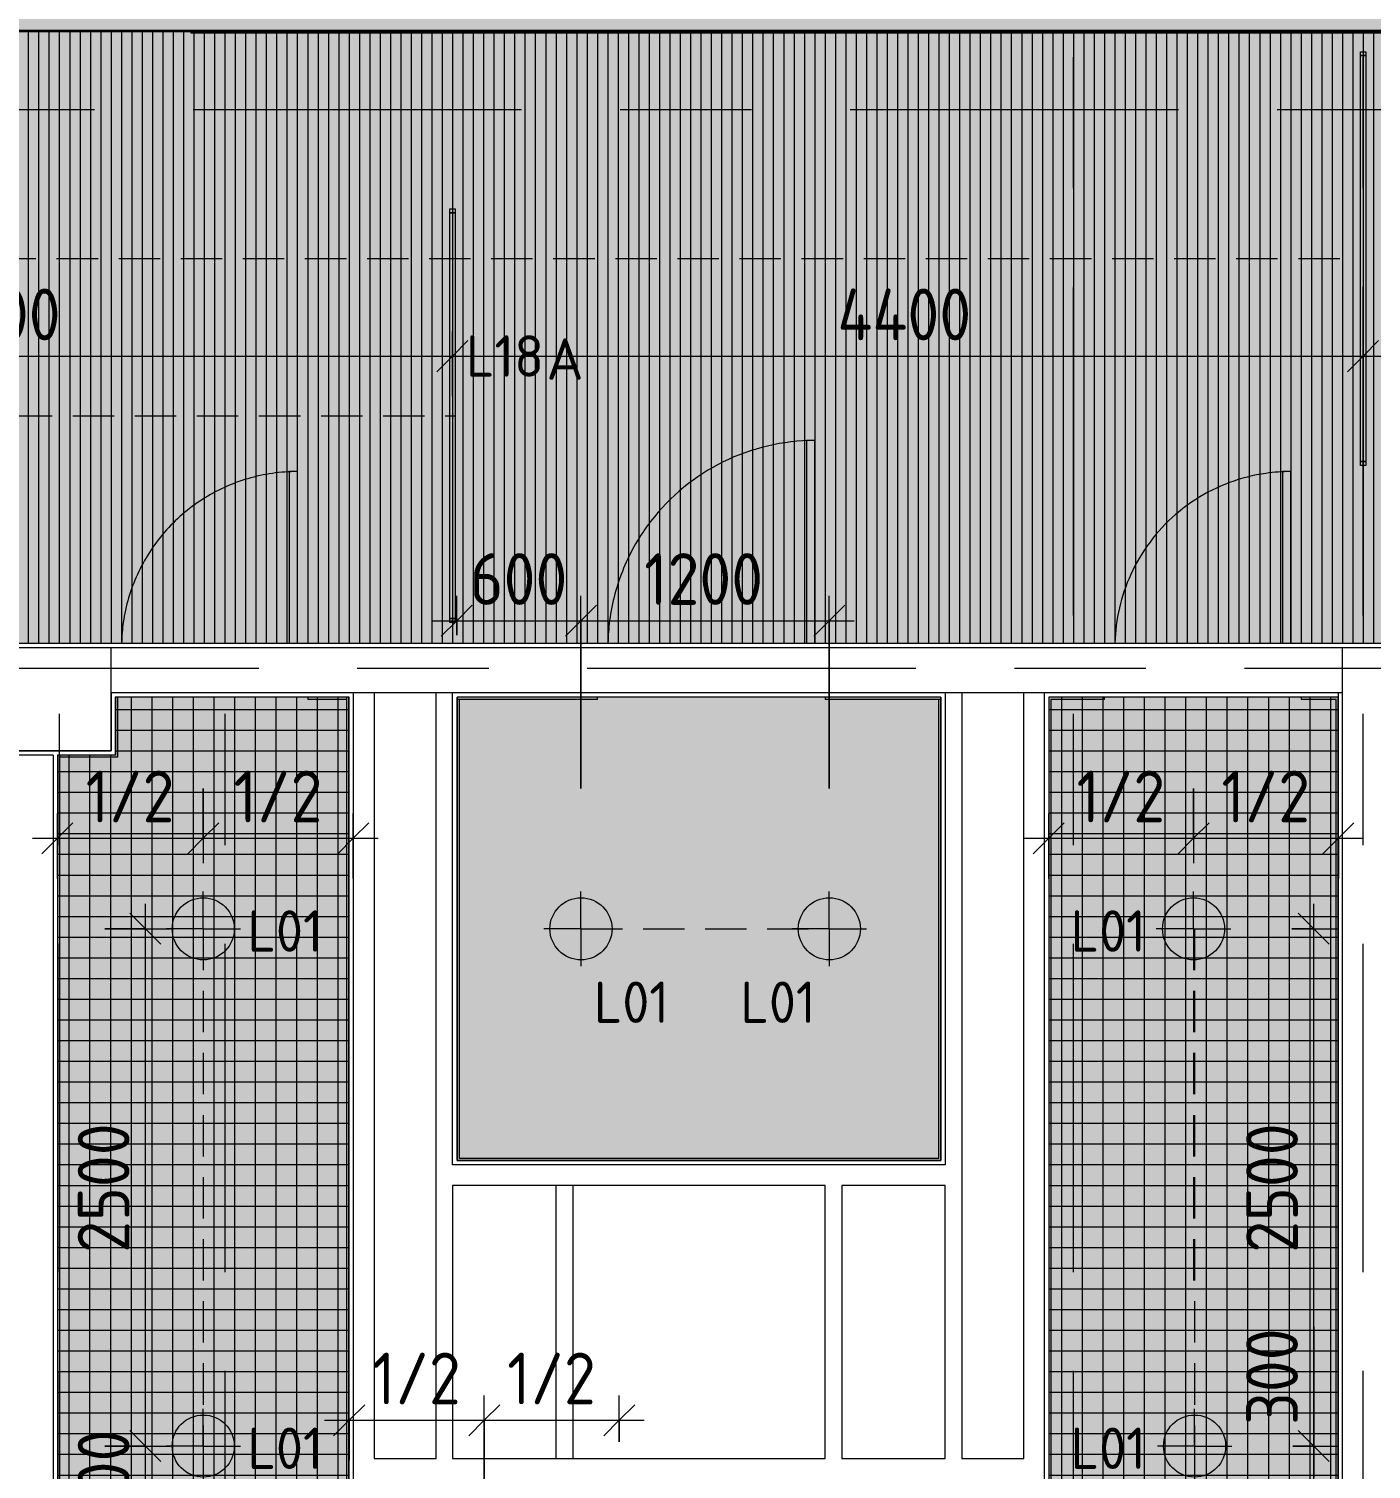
# Model space of a CAD drawing. Header units: millimetres. Extents: x 35224 to 234359, y -8553 to 29000.
# Drawn here: x 65512 to 71998, y 3928 to 10890 of the extents above; entities that cross this region are included whole.
import ezdxf

# ---------------------------------------------------------------- set-up
doc = ezdxf.new("R2010")
doc.units = ezdxf.units.MM
doc.linetypes.add('ADSK_Штрих_ш2 п1', pattern=[300, 200, -100])
doc.linetypes.add('Осевая', pattern=[3175, 635, -476.25, 1587.5, -476.25])
for name, color, linetype, lineweight in [('A-ANNO-DIMS', 7, 'Continuous', 9), ('A-ANNO-DIMS-100', 7, 'Continuous', 9), ('A-CLNG-PATT', 7, 'Continuous', 9), ('A-DETL-1', 7, 'ADSK_Штрих_ш2 п1', 9), ('A-DOOR', 7, 'Continuous', 9), ('A-DOOR-1', 7, 'Continuous', 13), ('E-LITE-EQPM-IDEN', 7, 'Continuous', 9), ('I-WALL', 7, 'Continuous', 9), ('S-COLS', 7, 'Continuous', 9), ('Оси-2', 7, 'Осевая', 9)]:
    doc.layers.add(name, color=color, linetype=linetype, lineweight=lineweight)
for name, color, linetype, lineweight, true_color in [('A-ANNO-NOTE', 1, 'Continuous', 9, 0xff0000), ('A-CLNG-1', 7, 'Continuous', 9, 0xc0c0c0), ('A-WALL-3', 7, 'Continuous', 35, 0x3c3c3c), ('E-LITE-EQPM-1', 1, 'Continuous', 9, 0xff0000), ('G-ANNO-TEXT-1', 1, 'Continuous', 9, 0xff0000)]:
    doc.layers.add(name, color=color, linetype=linetype, lineweight=lineweight, true_color=true_color)
doc.layers.add('A-CLNG-PATT-1', color=7, linetype='Continuous', lineweight=9, transparency=1)
doc.styles.add('GOST Common', font='GOST_Common.ttf', dxfattribs={"height": 200})
doc.styles.add('ISOCPEUR', font='isocpeur.ttf', dxfattribs={"width": 0.9, "height": 250})
doc.styles.add('ISOCPEUR_1', font='isocpeur.ttf', dxfattribs={"height": 200})
doc.dimstyles.new('ISO-2_5_0_9К_БОЛЬШОЙ', dxfattribs={"dimscale": 304.8, "dimtxt": 248.995294, "dimasz": 0.492126, "dimexe": 0.393701, "dimexo": 0.984252, "dimgap": 0, "dimtad": 1, "dimdec": 0, "dimrnd": 10, "dimzin": 0, "dimdsep": 46, "dimtxsty": 'ISOCPEUR', "dimblk1": 'OBLIQUE', "dimblk2": 'OBLIQUE', "dimsah": 1, "dimcen": 0.09, "dimdle": 0.393701, "dimazin": 0, "dimtfac": 1, "dimtdec": 4, "dimtix": 1, "dimtmove": 0, "dimatfit": 3, "dimfxl": 1, "dimtvp": 1, "dimtolj": 1, "dimtzin": 0, "dimarcsym": 2})
doc.dimstyles.new('ISO-2_5_0_9К_БОЛЬШОЙ_1', dxfattribs={"dimscale": 304.8, "dimtxt": 248.995294, "dimasz": 0.492126, "dimexe": 0.393701, "dimexo": 0.984252, "dimgap": 0, "dimtad": 1, "dimdec": 0, "dimrnd": 10, "dimzin": 0, "dimdsep": 46, "dimtxsty": 'ISOCPEUR', "dimblk1": 'OBLIQUE', "dimblk2": 'OBLIQUE', "dimsah": 1, "dimcen": 0.09, "dimdle": 0.393701, "dimazin": 0, "dimtfac": 1, "dimtdec": 4, "dimtix": 1, "dimtmove": 1, "dimatfit": 3, "dimfxl": 1, "dimtvp": 1, "dimtolj": 1, "dimtzin": 0, "dimarcsym": 2})

# ---------------------------------------------------------------- blocks, each defined once
blk = doc.blocks.new('BSC_Колонна _Прямоугольная - 500х500-V10-План расстановки осветительного оборудования 3 этажа в осях 12-23')
at = {"layer": 'S-COLS'}
for p, q in [((-250, 250), (250, 250)), ((-250, -250), (-250, 250)), ((250, 30), (250, -250)), ((250, -250), (-250, -250))]:
    blk.add_line(p, q, dxfattribs=at)
blk = doc.blocks.new('110_Дверь_СКБ_1Ст_Внутренняя1 - Д-7_л__950x2100h_Туалет-21784696-План расстановки осветительного оборудования 3 этажа в осях 12-23')
at = {"layer": 'A-DOOR'}
for start, end in [(98.18182, 122.72727), (90, 98.18182), (122.72727, 130.90909), (130.90909, 155.45455), (155.45455, 178.57963)]:
    blk.add_arc((437.5, 110), 850, start, end, dxfattribs=at)
at = {"layer": 'A-DOOR-1'}
for p, q in [((437.5, 960), (397.5, 960)), ((397.5, 960), (397.5, 131)), ((437.5, 131), (437.5, 960))]:
    blk.add_line(p, q, dxfattribs=at)
blk = doc.blocks.new('110_Дверь_СКБ_1Ст_Внутренняя1 - Д-7_л__950x2100h_Туалет-V20-План расстановки осветительного оборудования 3 этажа в осях 12-23')
at = {"layer": 'A-DOOR'}
for start, end in [(106.36364, 114.54545), (98.18182, 106.36364), (90, 98.18182), (114.54545, 122.72727), (122.72727, 130.90909), (130.90909, 139.09091), (139.09091, 147.27273), (147.27273, 155.45455), (155.45455, 163.63636), (163.63636, 171.81818), (171.81818, 178.57963)]:
    blk.add_arc((437.5, 110), 850, start, end, dxfattribs=at)
at = {"layer": 'A-DOOR-1'}
for p, q in [((437.5, 960), (397.5, 960)), ((397.5, 960), (397.5, 131)), ((437.5, 131), (437.5, 960))]:
    blk.add_line(p, q, dxfattribs=at)
blk = doc.blocks.new('110_Дверь_СКБ_1Ст_Внутренняя1 - Д-4 1100x2100h_су мгн-31586709-План расстановки осветительного оборудования 3 этажа в осях 12-23')
at = {"layer": 'A-DOOR'}
for start, end in [(90, 142.5), (142.5, 150), (150, 157.5), (157.5, 165), (165, 172.5), (172.5, 178.79335)]:
    blk.add_arc((512.5, 110), 1000, start, end, dxfattribs=at)
at = {"layer": 'A-DOOR-1'}
for p, q in [((512.5, 1110), (472.5, 1110)), ((472.5, 1110), (472.5, 131)), ((512.5, 131), (512.5, 1110))]:
    blk.add_line(p, q, dxfattribs=at)
blk = doc.blocks.new('Downlight - Strip - 2000 мм-27655400-План расстановки осветительного оборудования 3 этажа в осях 12-23')
at = {"layer": 'E-LITE-EQPM-1'}
for p, q in [((-1000, -231.3), (-1000, -205.9)), ((-1000, -205.9), (-980.9, -205.9)), ((-980.9, -231.3), (-980.9, -205.9)), ((-980.9, -205.9), (981, -205.9)), ((-980.9, -205.9), (-980.9, -231.3)), ((-980.9, -231.3), (-980.9, -205.9)), ((-980.9, -205.9), (981, -205.9)), ((981, -205.9), (981, -231.3)), ((981, -231.3), (981, -205.9)), ((981, -205.9), (1000, -205.9)), ((981, -205.9), (981, -231.3)), ((1000, -205.9), (1000, -231.3)), ((-980.9, -231.3), (-1000, -231.3)), ((981, -231.3), (-980.9, -231.3)), ((981, -231.3), (-980.9, -231.3)), ((1000, -231.3), (981, -231.3))]:
    blk.add_line(p, q, dxfattribs=at)
blk = doc.blocks.new('DIMBLOCK1-План расстановки осветительного оборудования 3 этажа в осях 12-23')
at = {"layer": 'A-ANNO-DIMS-100'}
for p, q in [((66355, 7218.3), (66355, 6857.6)), ((66355, 6977.6), (66355, 7218.3)), ((65650, 6783.6), (65650, 7097.6)), ((65530, 6977.6), (66355, 6977.6)), ((65650, 6977.6), (65650, 6783.6))]:
    blk.add_line(p, q, dxfattribs=at)
at = {"layer": 'A-ANNO-DIMS-100', "lineweight": 20}
for p, q in [((65650, 6977.6), (65725, 7052.6)), ((66355, 6977.6), (66430, 7052.6)), ((65650, 6977.6), (65575, 6902.6)), ((66355, 6977.6), (66280, 6902.6))]:
    blk.add_line(p, q, dxfattribs=at)
at = {"layer": 'A-ANNO-DIMS-100', "color": 0, "insert": (65787, 7304.2), "char_height": 250, "width": 517.144, "attachment_point": 1, "line_spacing_factor": 1.149209, "style": 'ISOCPEUR'}
blk.add_mtext('1/2', dxfattribs=at)
blk = doc.blocks.new('_Oblique')
at = {"color": 0, "linetype": 'ByBlock', "lineweight": -2}
blk.add_line((-0.5, -0.5), (0.5, 0.5), dxfattribs=at)
blk = doc.blocks.new('DIMBLOCK2-План расстановки осветительного оборудования 3 этажа в осях 12-23')
at = {"layer": 'A-ANNO-DIMS-100'}
for p, q in [((66355, 7218.3), (66355, 6857.6)), ((66355, 6977.6), (66355, 7218.3)), ((67080, 6783.6), (67080, 7097.6)), ((66355, 6977.6), (67200, 6977.6)), ((67080, 6977.6), (67080, 6783.6))]:
    blk.add_line(p, q, dxfattribs=at)
at = {"layer": 'A-ANNO-DIMS-100', "lineweight": 20}
for p, q in [((66355, 6977.6), (66430, 7052.6)), ((67080, 6977.6), (67155, 7052.6)), ((66355, 6977.6), (66280, 6902.6)), ((67080, 6977.6), (67005, 6902.6))]:
    blk.add_line(p, q, dxfattribs=at)
at = {"layer": 'A-ANNO-DIMS-100', "color": 0, "insert": (66502, 7304.2), "char_height": 250, "width": 517.144, "attachment_point": 1, "line_spacing_factor": 1.149209, "style": 'ISOCPEUR'}
blk.add_mtext('1/2', dxfattribs=at)
blk = doc.blocks.new('DIMBLOCK3-План расстановки осветительного оборудования 3 этажа в осях 12-23')
at = {"layer": 'A-ANNO-DIMS-100'}
for p, q in [((71140, 7218.3), (71140, 6857.6)), ((71140, 6977.6), (71140, 7218.3)), ((70440, 6783.6), (70440, 7097.6)), ((70320, 6977.6), (71140, 6977.6)), ((70440, 6977.6), (70440, 6783.6))]:
    blk.add_line(p, q, dxfattribs=at)
at = {"layer": 'A-ANNO-DIMS-100', "lineweight": 20}
for p, q in [((70440, 6977.6), (70515, 7052.6)), ((71140, 6977.6), (71215, 7052.6)), ((70440, 6977.6), (70365, 6902.6)), ((71140, 6977.6), (71065, 6902.6))]:
    blk.add_line(p, q, dxfattribs=at)
at = {"layer": 'A-ANNO-DIMS-100', "color": 0, "insert": (70574.5, 7304.2), "char_height": 250, "width": 517.144, "attachment_point": 1, "line_spacing_factor": 1.149209, "style": 'ISOCPEUR'}
blk.add_mtext('1/2', dxfattribs=at)
blk = doc.blocks.new('DIMBLOCK4-План расстановки осветительного оборудования 3 этажа в осях 12-23')
at = {"layer": 'A-ANNO-DIMS-100'}
for p, q in [((71140, 7218.3), (71140, 6857.6)), ((71140, 6977.6), (71140, 7218.3)), ((71840, 6783.6), (71840, 7097.6)), ((71140, 6977.6), (71960, 6977.6)), ((71840, 6977.6), (71840, 6783.6))]:
    blk.add_line(p, q, dxfattribs=at)
at = {"layer": 'A-ANNO-DIMS-100', "lineweight": 20}
for p, q in [((71140, 6977.6), (71215, 7052.6)), ((71840, 6977.6), (71915, 7052.6)), ((71140, 6977.6), (71065, 6902.6)), ((71840, 6977.6), (71765, 6902.6))]:
    blk.add_line(p, q, dxfattribs=at)
at = {"layer": 'A-ANNO-DIMS-100', "color": 0, "insert": (71274.5, 7304.2), "char_height": 250, "width": 517.144, "attachment_point": 1, "line_spacing_factor": 1.149209, "style": 'ISOCPEUR'}
blk.add_mtext('1/2', dxfattribs=at)
blk = doc.blocks.new('DIMBLOCK5-План расстановки осветительного оборудования 3 этажа в осях 12-23')
at = {"layer": 'A-ANNO-DIMS-100'}
for p, q in [((67060, 3971), (67060, 4284.9)), ((67712.5, 3718.3), (67712.5, 4284.9)), ((66940, 4164.9), (67712.5, 4164.9)), ((67060, 4164.9), (67060, 3971)), ((67712.5, 4164.9), (67712.5, 3718.3))]:
    blk.add_line(p, q, dxfattribs=at)
at = {"layer": 'A-ANNO-DIMS-100', "lineweight": 20}
for p, q in [((67060, 4164.9), (67135, 4239.9)), ((67712.5, 4164.9), (67787.5, 4239.9)), ((67060, 4164.9), (66985, 4089.9)), ((67712.5, 4164.9), (67637.5, 4089.9))]:
    blk.add_line(p, q, dxfattribs=at)
at = {"layer": 'A-ANNO-DIMS-100', "color": 0, "insert": (67170.8, 4491.6), "char_height": 250, "width": 517.144, "attachment_point": 1, "line_spacing_factor": 1.149209, "style": 'ISOCPEUR'}
blk.add_mtext('1/2', dxfattribs=at)
blk = doc.blocks.new('DIMBLOCK6-План расстановки осветительного оборудования 3 этажа в осях 12-23')
at = {"layer": 'A-ANNO-DIMS-100'}
for p, q in [((67712.5, 3718.3), (67712.5, 4284.9)), ((68365, 4060), (68365, 4284.9)), ((67712.5, 4164.9), (68485, 4164.9)), ((67712.5, 4164.9), (67712.5, 3718.3)), ((68365, 4164.9), (68365, 4060))]:
    blk.add_line(p, q, dxfattribs=at)
at = {"layer": 'A-ANNO-DIMS-100', "lineweight": 20}
for p, q in [((67712.5, 4164.9), (67787.5, 4239.9)), ((68365, 4164.9), (68440, 4239.9)), ((67712.5, 4164.9), (67637.5, 4089.9)), ((68365, 4164.9), (68290, 4089.9))]:
    blk.add_line(p, q, dxfattribs=at)
at = {"layer": 'A-ANNO-DIMS-100', "color": 0, "insert": (67823.3, 4491.6), "char_height": 250, "width": 517.144, "attachment_point": 1, "line_spacing_factor": 1.149209, "style": 'ISOCPEUR'}
blk.add_mtext('1/2', dxfattribs=at)
blk = doc.blocks.new('DIMBLOCK11-План расстановки осветительного оборудования 3 этажа в осях 12-23')
at = {"layer": 'A-ANNO-DIMS-100', "lineweight": 20}
for p, q in [((66075.1, 4040), (66000.1, 4115)), ((66075.1, 4040), (66150.1, 3965)), ((66075.1, 3740), (66000.1, 3815)), ((66075.1, 3740), (66150.1, 3665))]:
    blk.add_line(p, q, dxfattribs=at)
at = {"layer": 'A-ANNO-DIMS-100'}
for p, q in [((65879.6, 4040), (66195.1, 4040)), ((66075.1, 4040), (65879.6, 4040)), ((66075.1, 3740), (66075.1, 4040)), ((66760, 3740), (65955.1, 3740)), ((66075.1, 3740), (66760, 3740))]:
    blk.add_line(p, q, dxfattribs=at)
at = {"layer": 'A-ANNO-DIMS-100', "color": 0, "insert": (65748.5, 3653), "char_height": 250, "width": 568.858, "attachment_point": 1, "rotation": 90, "line_spacing_factor": 1.149209, "style": 'ISOCPEUR'}
blk.add_mtext('300', dxfattribs=at)
blk = doc.blocks.new('DIMBLOCK12-План расстановки осветительного оборудования 3 этажа в осях 12-23')
at = {"layer": 'A-ANNO-DIMS-100', "lineweight": 20}
for p, q in [((66075.1, 6540), (66000.1, 6615)), ((66075.1, 6540), (66150.1, 6465)), ((66075.1, 4040), (66000.1, 4115)), ((66075.1, 4040), (66150.1, 3965))]:
    blk.add_line(p, q, dxfattribs=at)
at = {"layer": 'A-ANNO-DIMS-100'}
for p, q in [((66075.1, 4040), (66075.1, 6660)), ((65879.6, 6540), (66195.1, 6540)), ((66075.1, 6540), (65879.6, 6540)), ((65879.6, 4040), (66195.1, 4040)), ((66075.1, 4040), (65879.6, 4040))]:
    blk.add_line(p, q, dxfattribs=at)
at = {"layer": 'A-ANNO-DIMS-100', "color": 0, "insert": (65748.5, 4974), "char_height": 250, "width": 758.478, "attachment_point": 1, "rotation": 90, "line_spacing_factor": 1.149209, "style": 'ISOCPEUR'}
blk.add_mtext('2500', dxfattribs=at)
blk = doc.blocks.new('DIMBLOCK14-План расстановки осветительного оборудования 3 этажа в осях 12-23')
at = {"layer": 'A-ANNO-DIMS-100'}
for p, q in [((71720.9, 4616.1), (71720.9, 4042.1)), ((71620.4, 4040), (71840.9, 4040)), ((71720.9, 4040), (71620.4, 4040)), ((71720.9, 4042.1), (71720.9, 3890)), ((71720.9, 3740), (71720.9, 4040)), ((70740, 3740), (71840.9, 3740)), ((71720.9, 3740), (70740, 3740))]:
    blk.add_line(p, q, dxfattribs=at)
at = {"layer": 'A-ANNO-DIMS-100', "lineweight": 20}
for p, q in [((71720.9, 4040), (71645.9, 4115)), ((71720.9, 4040), (71795.9, 3965)), ((71720.9, 3740), (71645.9, 3815)), ((71720.9, 3740), (71795.9, 3665))]:
    blk.add_line(p, q, dxfattribs=at)
at = {"layer": 'A-ANNO-DIMS-100', "color": 0, "insert": (71394.3, 4142.1), "char_height": 250, "width": 568.858, "attachment_point": 1, "rotation": 90, "line_spacing_factor": 1.149209, "style": 'ISOCPEUR'}
blk.add_mtext('300', dxfattribs=at)
blk = doc.blocks.new('DIMBLOCK15-План расстановки осветительного оборудования 3 этажа в осях 12-23')
at = {"layer": 'A-ANNO-DIMS-100', "lineweight": 20}
for p, q in [((71720.9, 6540), (71645.9, 6615)), ((71720.9, 6540), (71795.9, 6465)), ((71720.9, 4040), (71645.9, 4115)), ((71720.9, 4040), (71795.9, 3965))]:
    blk.add_line(p, q, dxfattribs=at)
at = {"layer": 'A-ANNO-DIMS-100'}
for p, q in [((71720.9, 4040), (71720.9, 6660)), ((71615.4, 6540), (71840.9, 6540)), ((71720.9, 6540), (71615.4, 6540)), ((71620.4, 4040), (71840.9, 4040)), ((71720.9, 4040), (71620.4, 4040))]:
    blk.add_line(p, q, dxfattribs=at)
at = {"layer": 'A-ANNO-DIMS-100', "color": 0, "insert": (71394.3, 4974), "char_height": 250, "width": 758.478, "attachment_point": 1, "rotation": 90, "line_spacing_factor": 1.149209, "style": 'ISOCPEUR'}
blk.add_mtext('2500', dxfattribs=at)
blk = doc.blocks.new('DIMBLOCK39-План расстановки осветительного оборудования 3 этажа в осях 12-23')
at = {"layer": 'A-ANNO-DIMS-100'}
for p, q in [((67580, 7960), (67580, 8149.1)), ((68180, 7218.3), (68180, 8149.1)), ((67460, 8029.1), (68180, 8029.1)), ((67580, 8029.1), (67580, 7960)), ((68180, 8029.1), (68180, 7218.3))]:
    blk.add_line(p, q, dxfattribs=at)
at = {"layer": 'A-ANNO-DIMS-100', "lineweight": 20}
for p, q in [((67580, 8029.1), (67655, 8104.1)), ((68180, 8029.1), (68255, 8104.1)), ((67580, 8029.1), (67505, 7954.1)), ((68180, 8029.1), (68105, 7954.1))]:
    blk.add_line(p, q, dxfattribs=at)
at = {"layer": 'A-ANNO-DIMS-100', "color": 0, "insert": (67643, 8355.7), "char_height": 250, "width": 568.858, "attachment_point": 1, "line_spacing_factor": 1.149209, "style": 'ISOCPEUR'}
blk.add_mtext('600', dxfattribs=at)
blk = doc.blocks.new('DIMBLOCK40-План расстановки осветительного оборудования 3 этажа в осях 12-23')
at = {"layer": 'A-ANNO-DIMS-100'}
for p, q in [((68180, 7218.3), (68180, 8149.1)), ((69380, 7218.3), (69380, 8149.1)), ((68180, 8029.1), (69500, 8029.1)), ((68180, 8029.1), (68180, 7218.3)), ((69380, 8029.1), (69380, 7218.3))]:
    blk.add_line(p, q, dxfattribs=at)
at = {"layer": 'A-ANNO-DIMS-100', "lineweight": 20}
for p, q in [((68180, 8029.1), (68255, 8104.1)), ((69380, 8029.1), (69455, 8104.1)), ((68180, 8029.1), (68105, 7954.1)), ((69380, 8029.1), (69305, 7954.1))]:
    blk.add_line(p, q, dxfattribs=at)
at = {"layer": 'A-ANNO-DIMS-100', "color": 0, "insert": (68485.5, 8355.7), "char_height": 250, "width": 706.764, "attachment_point": 1, "line_spacing_factor": 1.149209, "style": 'ISOCPEUR'}
blk.add_mtext('1200', dxfattribs=at)
blk = doc.blocks.new('DIMBLOCK48-План расстановки осветительного оборудования 3 этажа в осях 12-23')
at = {"layer": 'A-ANNO-DIMS-100'}
for p, q in [((63159, 9113.8), (63159, 9427.7)), ((67559, 9113.8), (67559, 9427.7)), ((63159, 9307.7), (67559, 9307.7)), ((63159, 9307.7), (63159, 9113.8)), ((67559, 9307.7), (67559, 9113.8))]:
    blk.add_line(p, q, dxfattribs=at)
at = {"layer": 'A-ANNO-DIMS-100', "lineweight": 20}
for p, q in [((63159, 9307.7), (63234, 9382.7)), ((67559, 9307.7), (67634, 9382.7)), ((63159, 9307.7), (63084, 9232.7)), ((67559, 9307.7), (67484, 9232.7))]:
    blk.add_line(p, q, dxfattribs=at)
at = {"layer": 'A-ANNO-DIMS-100', "color": 0, "insert": (65019, 9634.4), "char_height": 250, "width": 815.938, "attachment_point": 1, "line_spacing_factor": 1.149209, "style": 'ISOCPEUR'}
blk.add_mtext('4400', dxfattribs=at)
blk = doc.blocks.new('DIMBLOCK49-План расстановки осветительного оборудования 3 этажа в осях 12-23')
at = {"layer": 'A-ANNO-DIMS-100'}
for p, q in [((67559, 9113.8), (67559, 9427.7)), ((71959, 9113.8), (71959, 9427.7)), ((67559, 9307.7), (71959, 9307.7)), ((67559, 9307.7), (67559, 9113.8)), ((71959, 9307.7), (71959, 9113.8))]:
    blk.add_line(p, q, dxfattribs=at)
at = {"layer": 'A-ANNO-DIMS-100', "lineweight": 20}
for p, q in [((67559, 9307.7), (67634, 9382.7)), ((71959, 9307.7), (72034, 9382.7)), ((67559, 9307.7), (67484, 9232.7)), ((71959, 9307.7), (71884, 9232.7))]:
    blk.add_line(p, q, dxfattribs=at)
at = {"layer": 'A-ANNO-DIMS-100', "color": 0, "insert": (69419, 9634.4), "char_height": 250, "width": 815.938, "attachment_point": 1, "line_spacing_factor": 1.149209, "style": 'ISOCPEUR'}
blk.add_mtext('4400', dxfattribs=at)
blk = doc.blocks.new('DIMBLOCK50-План расстановки осветительного оборудования 3 этажа в осях 12-23')
at = {"layer": 'A-ANNO-DIMS-100'}
for p, q in [((71959, 9113.8), (71959, 9427.7)), ((75459, 8889), (75459, 9427.7)), ((71959, 9307.7), (75579, 9307.7)), ((71959, 9307.7), (71959, 9113.8)), ((75459, 9307.7), (75459, 8889))]:
    blk.add_line(p, q, dxfattribs=at)
at = {"layer": 'A-ANNO-DIMS-100', "lineweight": 20}
for p, q in [((71959, 9307.7), (72034, 9382.7)), ((75459, 9307.7), (75534, 9382.7)), ((71959, 9307.7), (71884, 9232.7)), ((75459, 9307.7), (75384, 9232.7))]:
    blk.add_line(p, q, dxfattribs=at)
at = {"layer": 'A-ANNO-DIMS-100', "color": 0, "insert": (73393, 9634.4), "char_height": 250, "width": 758.478, "attachment_point": 1, "line_spacing_factor": 1.149209, "style": 'ISOCPEUR'}
blk.add_mtext('3500', dxfattribs=at)

msp = doc.modelspace()

# ---------------------------------------------------------------- hatches: boundary and pattern name
at = {"layer": 'A-CLNG-PATT'}
h = msp.add_hatch(dxfattribs=at)
h.set_pattern_fill('FP_65', color=256, style=0, pattern_type=2)
h.set_pattern_definition([(108.204, (1402.04, 0), (-410.90975, 832.99867), [157.84, -1157.491]), (139.016, (1352.73, 149.94), (-2465.455488, 2082.479464), [76.206, -3734.092]), (136.461, (1706.107, 199.92), (-6163.605575, 5830.9910377), [181.389, -8888.084]), (109.736, (1574.617, 324.87), (-1232.74359, 3331.991855), [97.348, -4770.059]), (90, (1541.74, 0), (-410.906, 416.5), [83.3, -333.2]), (118.12, (1541.745, 83.3), (2876.3740598, -5414.484837), [226.676, -11107.106]), (84.366, (1434.91, 283.22), (-410.88028, -3748.502283), [83.705, -4101.516]), (129.425, (1443.127, 366.52), (1643.623294, -2082.500396), [64.703, -3170.433])])
h.paths.add_polyline_path([(70207.4, 10879.5), (70207.4, 10880), (69384.2, 10879.5)])
h.paths.add_polyline_path([(66868.6, 11100), (70207.4, 11100), (70207.4, 11669), (66868.6, 11669), (66868.6, 11257), (66847.4, 11257), (66847.4, 11100), (66866.6, 11100)])
h = msp.add_hatch(dxfattribs=at)
h.set_pattern_fill('FP_53', color=256, style=0, pattern_type=2)
h.set_pattern_definition([(90, (69761, -2785.95), (-50, 3e-15), [])])
h.paths.add_polyline_path([(74079, 7921), (74079, 8301), (75459, 8301), (75459, 10879.5), (42401, 10879), (42401, 10209), (38910, 10209), (38910, 7921), (73220.6, 7921)])
h.paths.add_polyline_path([(61939, 11100), (61939, 11349), (61381, 11349), (61381, 11100), (61676.9, 11100)])
h = msp.add_hatch(dxfattribs=at)
h.set_pattern_fill('FP_52', color=256, style=0, pattern_type=2)
h.set_pattern_definition([(270, (67007.5, 3900), (100, 6e-15), []), (0, (67007.5, 3900), (0, 100), [])])
h.paths.add_polyline_path([(68364, 141), (68364, 3739), (67059, 3739), (67059, 7659), (65931, 7659), (65931, 7379), (65651, 7379), (65651, 421), (65931, 421), (65931, 141), (67405.3, 141)])
h = msp.add_hatch(dxfattribs=at)
h.set_pattern_fill('FP_51', color=256, style=0, pattern_type=2)
h.set_pattern_definition([(270, (70502.94, 3900), (100, 6e-15), []), (0, (70502.94, 3900), (0, 100), [])])
h.paths.add_polyline_path([(71766.8, 141), (71839, 141), (71839, 7659), (70441, 7659), (70441, 3739), (69166.9, 3739), (69166.9, 141), (70313, 141)])
at = {"layer": 'A-CLNG-PATT-1'}
h = msp.add_hatch(color=256, dxfattribs=at)
h.paths.add_polyline_path([(74079, 7921), (74079, 8301), (75459, 8301), (75459, 10879.5), (42401, 10879), (42401, 10209), (38910, 10209), (38910, 7921), (73220.6, 7921)])
h.paths.add_polyline_path([(61939, 11100), (61939, 11349), (61381, 11349), (61381, 11100), (61676.9, 11100)])
for points in [[(68364, 141), (68364, 3739), (67059, 3739), (67059, 7659), (65931, 7659), (65931, 7379), (65651, 7379), (65651, 421), (65931, 421), (65931, 141), (67405.3, 141)], [(69919, 5421), (69919, 7659), (67581, 7659), (67581, 5421)], [(71839, 141), (71839, 7659), (70441, 7659), (70441, 3739), (69166.9, 3739), (69166.9, 141), (71766.8, 141)]]:
    msp.add_hatch(color=256, dxfattribs=at).paths.add_polyline_path(points)
at = {"layer": 'I-WALL'}
h = msp.add_hatch(dxfattribs=at)
h.set_pattern_fill('FP_1', color=256, style=0, pattern_type=2)
h.set_pattern_definition([(45, (0, 0), (-57.02463, 57.02463), []), (45, (57.025, 0), (-57.02463, 57.02463), [100.806, -20.161, 3.353, -16.808])])
h.paths.add_polyline_path([(84500.7, 10880), (84500.7, 11100), (80850, 11100), (80850, 10900), (80350, 10900), (80350, 11100), (75980, 11100), (75980, 10900), (75480, 10900), (75480, 11100), (74040, 11100), (74040, 10900), (73540, 10900), (73540, 11100), (42380, 11100), (42380, 10880), (83397.5, 10880)])

# ---------------------------------------------------------------- linework, layer by layer
at = {"layer": 'A-ANNO-NOTE'}
for p, q in [((66355, 6540), (66355, 6720)), ((68180, 6540), (68180, 6720)), ((69380, 6540), (69380, 6720)), ((71140, 6540), (71140, 6720)), ((66355, 6540), (66175, 6540)), ((66355, 6540), (66535, 6540)), ((66355, 6540), (66355, 6360)), ((68180, 6540), (68000, 6540)), ((68180, 6540), (68360, 6540)), ((68180, 6540), (68180, 6360)), ((69380, 6540), (69200, 6540)), ((69380, 6540), (69560, 6540)), ((69380, 6540), (69380, 6360)), ((71140, 6540), (70960, 6540)), ((71140, 6540), (71320, 6540)), ((71140, 6540), (71140, 6360)), ((66355, 4040), (66355, 4220)), ((71145, 4040), (71145, 4220)), ((66355, 4040), (66175, 4040)), ((66355, 4040), (66535, 4040)), ((66355, 4040), (66355, 3860)), ((71145, 4040), (70965, 4040)), ((71145, 4040), (71325, 4040)), ((71145, 4040), (71145, 3860))]:
    msp.add_line(p, q, dxfattribs=at)
for centre in [(66355, 6540), (68180, 6540), (69380, 6540), (71140, 6540), (66355, 4040), (71145, 4040)]:
    msp.add_circle(centre, 150, dxfattribs=at)
at = {"layer": 'A-CLNG-1'}
for p, q in [((75459, 10879.5), (61939, 10879.5)), ((38910, 7921), (74079, 7921)), ((65931, 7379), (65651, 7379)), ((65651, 7379), (65651, 421))]:
    msp.add_line(p, q, dxfattribs=at)
at = {"layer": 'A-DETL-1'}
for p, q in [((45546.3, 9779.5), (71924.2, 9779.5)), ((41124.2, 9020), (67571.7, 9020)), ((66355, 6540), (66355, 1580.4)), ((68180, 6540), (69380, 6540)), ((71140, 6540), (71140, 4840)), ((71145, 6540), (71145, 1580.4))]:
    msp.add_line(p, q, dxfattribs=at)
at = {"layer": 'A-WALL-3'}
msp.add_line((42380, 10880), (84500.7, 10880), dxfattribs=at)
at = {"layer": 'I-WALL'}
for p, q in [((66296, 10869), (66296, 10879.5)), ((70151, 10869), (66296, 10869)), ((70151, 10869), (70151, 10879.5)), ((70153.5, 10879.5), (70153.5, 10869)), ((73508.5, 10869), (70153.5, 10869)), ((38910, 7920), (74100, 7920)), ((61410, 7900), (71860, 7900)), ((65910, 7400), (65910, 7900)), ((69354.9, 7921), (69354.9, 7920)), ((71860, 120), (71860, 7900)), ((71860, 7900), (75700, 7900)), ((71860, 7680), (65910, 7680)), ((67060, 7660), (65930, 7660)), ((65930, 7660), (65930, 7379)), ((67060, 7659), (65930, 7659)), ((65931, 7659), (65931, 7379)), ((65941, 7659), (65941, 7369)), ((66860, 7659), (66860, 7649)), ((67049, 3729), (67049, 7659)), ((67059, 3739), (67059, 7659)), ((67060, 3740), (67060, 7660)), ((67080, 7680), (67080, 3760)), ((67180, 7680), (67180, 3980)), ((67480, 3980), (67480, 7680)), ((67560, 5400), (67560, 7680)), ((67580, 7660), (67580, 5421)), ((69919, 7660), (67581, 7660)), ((67581, 7659), (67581, 5421)), ((69919, 7659), (67581, 7659)), ((68260, 7649), (68260, 7659)), ((69360, 7659), (69360, 7649)), ((69919, 5421), (69919, 7659)), ((69920, 5420), (69920, 7660)), ((69940, 7680), (69940, 5400)), ((70020, 7680), (70020, 3980)), ((70320, 3980), (70320, 7680)), ((70420, 3760), (70420, 7680)), ((70440, 7660), (70440, 3739)), ((71840, 7660), (70440, 7660)), ((71839, 7659), (70441, 7659)), ((70441, 7659), (70441, 3739)), ((70710, 7649), (70710, 7659)), ((71660, 7659), (71660, 7649)), ((71839, 141), (71839, 7659)), ((71840, 140), (71840, 7680)), ((67049, 7649), (66860, 7649)), ((68260, 7649), (67581, 7649)), ((67591, 7649), (67591, 5431)), ((69919, 7649), (69360, 7649)), ((69909, 5431), (69909, 7649)), ((70710, 7649), (70451, 7649)), ((70451, 7649), (70451, 3740)), ((71829, 7649), (71660, 7649)), ((71829, 151), (71829, 7649)), ((65410, 7400), (65910, 7400)), ((65630, 7380), (65410, 7380)), ((65630, 7380), (65630, 120)), ((65930, 7380), (65650, 7380)), ((65650, 7380), (65650, 420)), ((65651, 7379), (65650, 7379)), ((65661, 7379), (65661, 431)), ((65941, 7369), (65661, 7369)), ((67591, 5431), (69909, 5431)), ((69940, 5400), (67560, 5400)), ((67580, 5420), (69919, 5420)), ((67581, 5421), (69919, 5421)), ((67560, 5300), (67560, 3980)), ((69360, 5300), (67560, 5300)), ((68060, 3980), (68060, 5300)), ((68140, 5300), (68140, 3980)), ((69360, 3980), (69360, 5300)), ((69940, 5300), (69440, 5300)), ((69440, 5300), (69440, 3980)), ((69940, 3980), (69940, 5300)), ((67180, 3980), (67480, 3980)), ((67560, 3980), (69360, 3980)), ((69440, 3980), (69940, 3980)), ((70020, 3980), (70320, 3980))]:
    msp.add_line(p, q, dxfattribs=at)
at = {"layer": 'Оси-2'}
for p, q in [((65660, 593.7), (65660, 24850)), ((66460, 593.7), (66460, 24850)), ((70560, 593.7), (70560, 24850)), ((71960, 593.7), (71960, 24850)), ((39794.2, 10500), (82250, 10500)), ((38524.2, 7800), (82250, 7800))]:
    msp.add_line(p, q, dxfattribs=at)

# ---------------------------------------------------------------- block references
at = {"layer": 'A-DOOR'}
for name, p in [('110_Дверь_СКБ_1Ст_Внутренняя1 - Д-4 1100x2100h_су мгн-31586709-План расстановки осветительного оборудования 3 этажа в осях 12-23', (68797.5, 7790)), ('110_Дверь_СКБ_1Ст_Внутренняя1 - Д-7_л__950x2100h_Туалет-V20-План расстановки осветительного оборудования 3 этажа в осях 12-23', (66372.5, 7790)), ('110_Дверь_СКБ_1Ст_Внутренняя1 - Д-7_л__950x2100h_Туалет-21784696-План расстановки осветительного оборудования 3 этажа в осях 12-23', (71172.5, 7790))]:
    msp.add_blockref(name, p, dxfattribs=at)
at = {"layer": 'E-LITE-EQPM-1', "rotation": 89.9999999999999}
for p in [(71740.4, 9779.5), (67340.4, 9020)]:
    msp.add_blockref('Downlight - Strip - 2000 мм-27655400-План расстановки осветительного оборудования 3 этажа в осях 12-23', p, dxfattribs=at)
at = {"layer": 'S-COLS'}
msp.add_blockref('BSC_Колонна _Прямоугольная - 500х500-V10-План расстановки осветительного оборудования 3 этажа в осях 12-23', (65660, 7650), dxfattribs=at)

# ---------------------------------------------------------------- texts
at = {"layer": 'E-LITE-EQPM-IDEN', "char_height": 200, "width": 472.996, "attachment_point": 1, "style": 'GOST Common'}
for s, insert in [('L18', (67624.4, 9408.4)), ('L01', (66568.8, 6629.3)), ('L01', (70546.1, 6629.3)), ('L01', (68242.3, 6285.3)), ('L01', (68950.7, 6285.3)), ('L01', (66568.8, 4129.3)), ('L01', (70546.1, 4129.3))]:
    msp.add_mtext(s, dxfattribs=dict(at, insert=insert))
at = {"layer": 'G-ANNO-TEXT-1', "insert": (68012.9, 9393.9), "char_height": 200, "width": 224.472, "attachment_point": 1, "style": 'ISOCPEUR_1'}
msp.add_mtext('\\fISOCPEUR|b0|i0|c204|p34|;А', dxfattribs=at)

# ---------------------------------------------------------------- dimensions: what is measured, and where the dimension line sits
at = {"layer": 'A-ANNO-DIMS'}
for base, p1, p2, override, picture, middle in [((67559, 9307.7), (63159, 9413.8), (67559, 9413.8), {"dimpost": '<>', "dimfxl": 4400}, 'DIMBLOCK48-План расстановки осветительного оборудования 3 этажа в осях 12-23', (65359, 9432.7)), ((71959, 9307.7), (67559, 9413.8), (71959, 9413.8), {"dimpost": '<>', "dimfxl": 4400}, 'DIMBLOCK49-План расстановки осветительного оборудования 3 этажа в осях 12-23', (69759, 9432.7)), ((75459, 9307.7), (71959, 9413.8), (75459, 8589), {"dimpost": '<>', "dimfxl": 3595.878594}, 'DIMBLOCK50-План расстановки осветительного оборудования 3 этажа в осях 12-23', (73709, 9432.7)), ((68180, 8029.1), (67580, 7660), (68180, 6918.3), {"dimpost": '<>', "dimfxl": 954.002803}, 'DIMBLOCK39-План расстановки осветительного оборудования 3 этажа в осях 12-23', (67880, 8154.1)), ((69380, 8029.1), (68180, 6918.3), (69380, 6918.3), {"dimpost": '<>', "dimfxl": 1200}, 'DIMBLOCK40-План расстановки осветительного оборудования 3 этажа в осях 12-23', (68780, 8154.1))]:
    dim = msp.add_linear_dim(base=base, p1=p1, p2=p2, dimstyle='ISO-2_5_0_9К_БОЛЬШОЙ', override=override, dxfattribs=at)
    dim.commit()
    dim.dimension.update_dxf_attribs({"geometry": picture, "text_midpoint": middle})
for base, p1, p2, override, picture, middle in [((66355, 6977.6), (65650, 7083.6), (66355, 6918.3), {"dimpost": '<>', "dimfxl": 724.129094}, 'DIMBLOCK1-План расстановки осветительного оборудования 3 этажа в осях 12-23', (66002.5, 7102.6)), ((67080, 6977.6), (66355, 6918.3), (67080, 7083.6), {"dimpost": '<>', "dimfxl": 743.614782}, 'DIMBLOCK2-План расстановки осветительного оборудования 3 этажа в осях 12-23', (66717.5, 7102.6)), ((71140, 6977.6), (70440, 7083.6), (71140, 6918.3), {"dimpost": '<>', "dimfxl": 719.26209}, 'DIMBLOCK3-План расстановки осветительного оборудования 3 этажа в осях 12-23', (70790, 7102.6)), ((71840, 6977.6), (71140, 6918.3), (71840, 7083.6), {"dimpost": '<>', "dimfxl": 719.26209}, 'DIMBLOCK4-План расстановки осветительного оборудования 3 этажа в осях 12-23', (71490, 7102.6)), ((67712.5, 4164.9), (67060, 4271), (67712.5, 3418.3), {"dimpost": '<>', "dimfxl": 1073.72317}, 'DIMBLOCK5-План расстановки осветительного оборудования 3 этажа в осях 12-23', (67386.2, 4289.9)), ((68365, 4164.9), (67712.5, 3418.3), (68365, 3760), {"dimpost": '<>', "dimfxl": 736.557048}, 'DIMBLOCK6-План расстановки осветительного оборудования 3 этажа в осях 12-23', (68038.7, 4289.9))]:
    dim = msp.add_linear_dim(base=base, p1=p1, p2=p2, text='1/2', dimstyle='ISO-2_5_0_9К_БОЛЬШОЙ', override=override, dxfattribs=at)
    dim.commit()
    dim.dimension.update_dxf_attribs({"geometry": picture, "text_midpoint": middle})
for base, p1, p2, override, picture, middle in [((66075.1, 6540), (66179.6, 4040), (66179.6, 6540), {"dimpost": '<>', "dimfxl": 2500}, 'DIMBLOCK12-План расстановки осветительного оборудования 3 этажа в осях 12-23', (65950.1, 5290)), ((71720.9, 6540), (71320.4, 4040), (71315.4, 6540), {"dimpost": '<>', "dimfxl": 2500.005}, 'DIMBLOCK15-План расстановки осветительного оборудования 3 этажа в осях 12-23', (71595.9, 5290)), ((66075.1, 4040), (67060, 3740), (66179.6, 4040), {"dimpost": '<>', "dimfxl": 930.092731}, 'DIMBLOCK11-План расстановки осветительного оборудования 3 этажа в осях 12-23', (65950.1, 3890))]:
    dim = msp.add_linear_dim(base=base, p1=p1, p2=p2, angle=90, dimstyle='ISO-2_5_0_9К_БОЛЬШОЙ', override=override, dxfattribs=at)
    dim.commit()
    dim.dimension.update_dxf_attribs({"geometry": picture, "text_midpoint": middle})
dim = msp.add_linear_dim(base=(71720.9, 4040), p1=(70440, 3740), p2=(71320.4, 4040), angle=90, dimstyle='ISO-2_5_0_9К_БОЛЬШОЙ_1', override={"dimpost": '<>', "dimfxl": 930.092731}, dxfattribs=at)
dim.commit()
dim.dimension.update_dxf_attribs({"geometry": 'DIMBLOCK14-План расстановки осветительного оборудования 3 этажа в осях 12-23', "text_midpoint": (71560.9, 4426.5), "dimtype": 160, "text_rotation": 90})

doc.saveas('drawing.dxf')
